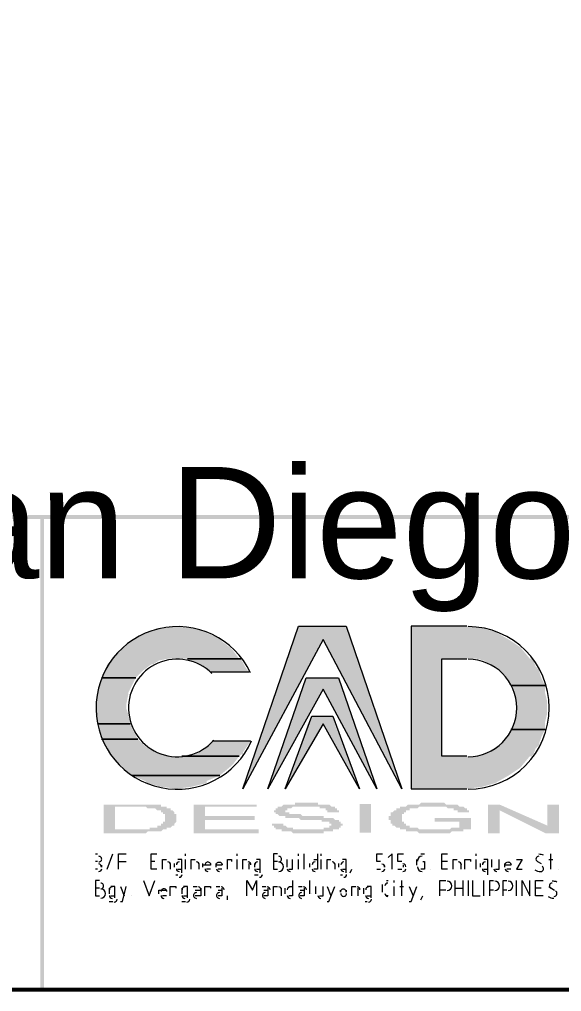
# Model space of a CAD drawing. Header units: millimetres. Extents: x 3.6 to 37.8, y 0.6 to 28.7.
# Drawn here: x 20.619 to 21.801, y 0.595 to 2.713 of the extents above; entities that cross this region are included whole.
import ezdxf

# ---------------------------------------------------------------- set-up
doc = ezdxf.new("R2010")
doc.units = ezdxf.units.MM
doc.layers.add('PDF_0', color=7, linetype='Continuous')
doc.layers.add('PDF_Text', color=7, linetype='Continuous')
doc.styles.add('PDF Swiss721BT-LightCondensed', font='arial.ttf')

msp = doc.modelspace()

# ---------------------------------------------------------------- hatches: boundary and pattern name
at = {"layer": 'PDF_0', "true_color": 0x808080, "transparency": 33554559}
h = msp.add_hatch(color=8, dxfattribs=at)
h.paths.add_polyline_path([(20.8027, 0.9396), (20.8027, 1.0022), (20.8695, 1.0022), (20.8736, 1.0022), (20.8778, 1.0022), (20.8778, 1.0022), (20.882, 1.0022), (20.8861, 1.0022), (20.8861, 1.0022), (20.8903, 1.0022), (20.8945, 1.0022), (20.8945, 1.0022), (20.8986, 1.0022), (20.8986, 1.0022), (20.9028, 1.0022), (20.9028, 1.0022), (20.907, 1.0022), (20.907, 1.0022), (20.9112, 1.0022), (20.9153, 1.0022), (20.9153, 1.0022), (20.9195, 1.0022), (20.9195, 1.0022), (20.9237, 1.0022), (20.9278, 1.0022), (20.9278, 0.998), (20.932, 0.998), (20.932, 0.998), (20.932, 0.998), (20.9362, 0.998), (20.9362, 0.998), (20.9403, 0.998), (20.9403, 0.9938), (20.9445, 0.9938), (20.9445, 0.9938), (20.9445, 0.9938), (20.9487, 0.9938), (20.9487, 0.9938), (20.9487, 0.9897), (20.9529, 0.9897), (20.9529, 0.9897), (20.9529, 0.9897), (20.9529, 0.9897), (20.9529, 0.9897), (20.957, 0.9855), (20.957, 0.9855), (20.957, 0.9855), (20.957, 0.9855), (20.957, 0.9855), (20.957, 0.9813), (20.9612, 0.9813), (20.9612, 0.9813), (20.9612, 0.9813), (20.9612, 0.9813), (20.9612, 0.9772), (20.9612, 0.9772), (20.9612, 0.9772), (20.9612, 0.9772), (20.9612, 0.9772), (20.9612, 0.973), (20.9612, 0.973), (20.9612, 0.973), (20.9612, 0.973), (20.9612, 0.973), (20.9612, 0.9688), (20.9612, 0.9688), (20.9612, 0.9688), (20.9612, 0.9688), (20.9612, 0.9647), (20.9612, 0.9647), (20.9612, 0.9647), (20.9612, 0.9647), (20.9612, 0.9647), (20.957, 0.9605), (20.957, 0.9605), (20.957, 0.9605), (20.957, 0.9605), (20.957, 0.9605), (20.957, 0.9563), (20.9529, 0.9563), (20.9529, 0.9563), (20.9529, 0.9563), (20.9529, 0.9563), (20.9487, 0.9521), (20.9487, 0.9521), (20.9487, 0.9521), (20.9445, 0.9521), (20.9445, 0.9521), (20.9445, 0.9521), (20.9403, 0.9521), (20.9403, 0.948), (20.9403, 0.948), (20.9362, 0.948), (20.9362, 0.948), (20.932, 0.948), (20.932, 0.948), (20.9278, 0.9438), (20.9278, 0.9438), (20.9278, 0.9438), (20.9237, 0.9438), (20.9237, 0.9438), (20.9195, 0.9438), (20.9153, 0.9438), (20.9153, 0.9438), (20.9112, 0.9438), (20.9112, 0.9438), (20.907, 0.9438), (20.9028, 0.9438), (20.9028, 0.9438), (20.9028, 0.9438), (20.8986, 0.9438), (20.8945, 0.9396), (20.8945, 0.9396), (20.8903, 0.9396), (20.8861, 0.9396), (20.8861, 0.9396), (20.882, 0.9396), (20.8778, 0.9396), (20.8778, 0.9396), (20.8736, 0.9396), (20.8736, 0.9396)], flags=0)
h.paths.add_polyline_path([(20.8278, 0.948), (20.8695, 0.948), (20.8736, 0.948), (20.8778, 0.948), (20.8778, 0.948), (20.882, 0.948), (20.8861, 0.948), (20.8861, 0.948), (20.8903, 0.948), (20.8945, 0.948), (20.8945, 0.948), (20.8986, 0.948), (20.8986, 0.948), (20.8986, 0.948), (20.9028, 0.948), (20.9028, 0.9521), (20.907, 0.9521), (20.9112, 0.9521), (20.9112, 0.9521), (20.9153, 0.9521), (20.9153, 0.9521), (20.9153, 0.9521), (20.9195, 0.9521), (20.9195, 0.9521), (20.9195, 0.9563), (20.9237, 0.9563), (20.9237, 0.9563), (20.9237, 0.9563), (20.9278, 0.9563), (20.9278, 0.9605), (20.9278, 0.9605), (20.932, 0.9605), (20.932, 0.9605), (20.932, 0.9605), (20.932, 0.9605), (20.932, 0.9647), (20.932, 0.9647), (20.932, 0.9647), (20.9362, 0.9647), (20.9362, 0.9647), (20.9362, 0.9688), (20.9362, 0.9688), (20.9362, 0.9688), (20.9362, 0.9688), (20.9362, 0.973), (20.9362, 0.973), (20.9362, 0.973), (20.9362, 0.973), (20.9362, 0.9772), (20.9362, 0.9772), (20.9362, 0.9772), (20.9362, 0.9772), (20.9362, 0.9772), (20.9362, 0.9813), (20.932, 0.9813), (20.932, 0.9813), (20.932, 0.9813), (20.932, 0.9855), (20.932, 0.9855), (20.932, 0.9855), (20.9278, 0.9855), (20.9278, 0.9855), (20.9278, 0.9855), (20.9278, 0.9897), (20.9278, 0.9897), (20.9237, 0.9897), (20.9237, 0.9897), (20.9195, 0.9897), (20.9195, 0.9897), (20.9153, 0.9938), (20.9153, 0.9938), (20.9153, 0.9938), (20.9112, 0.9938), (20.9112, 0.9938), (20.907, 0.9938), (20.907, 0.9938), (20.9028, 0.9938), (20.9028, 0.9938), (20.8986, 0.9938), (20.8986, 0.9938), (20.8945, 0.998), (20.8945, 0.998), (20.8903, 0.998), (20.8903, 0.998), (20.8861, 0.998), (20.882, 0.998), (20.882, 0.998), (20.8778, 0.998), (20.8736, 0.998), (20.8695, 0.998), (20.8695, 0.998), (20.8278, 0.998)], flags=0)
for points in [[(20.9987, 0.9396), (20.9987, 1.0022), (21.1363, 1.0022), (21.1363, 0.998), (21.0237, 0.998), (21.0237, 0.9772), (21.1322, 0.9772), (21.1322, 0.9688), (21.0237, 0.9688), (21.0237, 0.948), (21.1405, 0.948), (21.1405, 0.9396)], [(21.1697, 0.9605), (21.1905, 0.9605), (21.1947, 0.9605), (21.1947, 0.9605), (21.1947, 0.9605), (21.1947, 0.9563), (21.1947, 0.9563), (21.1947, 0.9563), (21.1989, 0.9563), (21.1989, 0.9563), (21.1989, 0.9563), (21.1989, 0.9563), (21.2031, 0.9522), (21.2031, 0.9522), (21.2072, 0.9522), (21.2072, 0.9522), (21.2072, 0.9522), (21.2114, 0.9522), (21.2156, 0.9522), (21.2156, 0.948), (21.2197, 0.948), (21.2197, 0.948), (21.2239, 0.948), (21.2239, 0.948), (21.2281, 0.948), (21.2281, 0.948), (21.2322, 0.948), (21.2364, 0.948), (21.2364, 0.948), (21.2406, 0.948), (21.2448, 0.948), (21.2448, 0.948), (21.2489, 0.948), (21.2489, 0.948), (21.2531, 0.948), (21.2573, 0.948), (21.2573, 0.948), (21.2614, 0.948), (21.2656, 0.948), (21.2656, 0.948), (21.2698, 0.948), (21.2698, 0.948), (21.2739, 0.948), (21.2739, 0.948), (21.2781, 0.948), (21.2823, 0.948), (21.2823, 0.9522), (21.2865, 0.9522), (21.2865, 0.9522), (21.2906, 0.9522), (21.2906, 0.9522), (21.2906, 0.9522), (21.2948, 0.9522), (21.2948, 0.9563), (21.2948, 0.9563), (21.2948, 0.9563), (21.299, 0.9563), (21.299, 0.9563), (21.299, 0.9563), (21.299, 0.9605), (21.299, 0.9605), (21.2948, 0.9605), (21.2948, 0.9605), (21.2948, 0.9605), (21.2948, 0.9647), (21.2906, 0.9647), (21.2906, 0.9647), (21.2906, 0.9647), (21.2865, 0.9647), (21.2865, 0.9647), (21.2823, 0.9647), (21.2781, 0.9647), (21.2781, 0.9688), (21.2739, 0.9688), (21.2739, 0.9688), (21.2739, 0.9688), (21.2698, 0.9688), (21.2698, 0.9688), (21.2656, 0.9688), (21.2656, 0.9688), (21.2614, 0.9688), (21.2573, 0.9688), (21.2573, 0.9688), (21.2531, 0.9688), (21.2489, 0.9688), (21.2448, 0.9688), (21.2406, 0.9688), (21.2406, 0.9688), (21.2364, 0.9688), (21.2322, 0.9688), (21.2281, 0.973), (21.2281, 0.973), (21.2239, 0.973), (21.2197, 0.973), (21.2197, 0.973), (21.2156, 0.973), (21.2156, 0.973), (21.2114, 0.973), (21.2072, 0.973), (21.2072, 0.973), (21.2072, 0.973), (21.2031, 0.973), (21.2031, 0.973), (21.1989, 0.973), (21.1989, 0.9772), (21.1947, 0.9772), (21.1947, 0.9772), (21.1905, 0.9772), (21.1905, 0.9772), (21.1864, 0.9772), (21.1864, 0.9772), (21.1864, 0.9772), (21.1822, 0.9813), (21.1822, 0.9813), (21.1822, 0.9813), (21.178, 0.9813), (21.178, 0.9813), (21.178, 0.9813), (21.178, 0.9855), (21.178, 0.9855), (21.178, 0.9855), (21.178, 0.9855), (21.1739, 0.9855), (21.1739, 0.9897), (21.1739, 0.9897), (21.178, 0.9897), (21.178, 0.9897), (21.178, 0.9897), (21.178, 0.9938), (21.178, 0.9938), (21.178, 0.9938), (21.1822, 0.9938), (21.1822, 0.9938), (21.1822, 0.998), (21.1822, 0.998), (21.1864, 0.998), (21.1864, 0.998), (21.1905, 0.998), (21.1905, 0.998), (21.1905, 0.998), (21.1947, 1.0022), (21.1947, 1.0022), (21.1989, 1.0022), (21.2031, 1.0022), (21.2031, 1.0022), (21.2072, 1.0022), (21.2072, 1.0022), (21.2114, 1.0022), (21.2114, 1.0022), (21.2156, 1.0022), (21.2197, 1.0022), (21.2197, 1.0064), (21.2239, 1.0064), (21.2239, 1.0064), (21.2281, 1.0064), (21.2322, 1.0064), (21.2322, 1.0064), (21.2364, 1.0064), (21.2406, 1.0064), (21.2406, 1.0064), (21.2448, 1.0064), (21.2448, 1.0064), (21.2489, 1.0064), (21.2531, 1.0064), (21.2573, 1.0064), (21.2573, 1.0064), (21.2614, 1.0064), (21.2614, 1.0064), (21.2656, 1.0064), (21.2698, 1.0064), (21.2698, 1.0022), (21.2739, 1.0022), (21.2781, 1.0022), (21.2781, 1.0022), (21.2823, 1.0022), (21.2823, 1.0022), (21.2823, 1.0022), (21.2865, 1.0022), (21.2906, 1.0022), (21.2906, 1.0022), (21.2948, 1.0022), (21.2948, 1.0022), (21.299, 0.998), (21.299, 0.998), (21.3031, 0.998), (21.3031, 0.998), (21.3031, 0.998), (21.3073, 0.998), (21.3073, 0.998), (21.3073, 0.9938), (21.3115, 0.9938), (21.3115, 0.9938), (21.3115, 0.9938), (21.3115, 0.9938), (21.3115, 0.9897), (21.3156, 0.9897), (21.3156, 0.9897), (21.3156, 0.9897), (21.3156, 0.9897), (21.3156, 0.9855), (21.3156, 0.9855), (21.3156, 0.9855), (21.2906, 0.9855), (21.2906, 0.9855), (21.2906, 0.9897), (21.2906, 0.9897), (21.2906, 0.9897), (21.2865, 0.9897), (21.2865, 0.9897), (21.2865, 0.9938), (21.2865, 0.9938), (21.2823, 0.9938), (21.2823, 0.9938), (21.2781, 0.9938), (21.2781, 0.9938), (21.2781, 0.9938), (21.2739, 0.9938), (21.2739, 0.998), (21.2698, 0.998), (21.2698, 0.998), (21.2656, 0.998), (21.2656, 0.998), (21.2614, 0.998), (21.2573, 0.998), (21.2573, 0.998), (21.2531, 0.998), (21.2489, 0.998), (21.2448, 0.998), (21.2448, 0.998), (21.2406, 0.998), (21.2364, 0.998), (21.2364, 0.998), (21.2322, 0.998), (21.2281, 0.998), (21.2281, 0.998), (21.2239, 0.998), (21.2197, 0.998), (21.2197, 0.998), (21.2156, 0.998), (21.2156, 0.998), (21.2114, 0.9938), (21.2114, 0.9938), (21.2114, 0.9938), (21.2072, 0.9938), (21.2072, 0.9938), (21.2072, 0.9938), (21.2031, 0.9938), (21.2031, 0.9938), (21.2031, 0.9897), (21.2031, 0.9897), (21.1989, 0.9897), (21.1989, 0.9897), (21.1989, 0.9897), (21.1989, 0.9855), (21.1989, 0.9855), (21.2031, 0.9855), (21.2031, 0.9855), (21.2031, 0.9855), (21.2072, 0.9855), (21.2072, 0.9813), (21.2072, 0.9813), (21.2072, 0.9813), (21.2114, 0.9813), (21.2114, 0.9813), (21.2114, 0.9813), (21.2156, 0.9813), (21.2156, 0.9813), (21.2197, 0.9813), (21.2239, 0.9813), (21.2239, 0.9813), (21.2281, 0.9813), (21.2322, 0.9813), (21.2322, 0.9813), (21.2364, 0.9772), (21.2406, 0.9772), (21.2448, 0.9772), (21.2448, 0.9772), (21.2489, 0.9772), (21.2531, 0.9772), (21.2573, 0.9772), (21.2614, 0.9772), (21.2656, 0.9772), (21.2656, 0.9772), (21.2698, 0.9772), (21.2739, 0.9772), (21.2739, 0.9772), (21.2781, 0.9772), (21.2781, 0.9772), (21.2823, 0.9772), (21.2823, 0.973), (21.2865, 0.973), (21.2865, 0.973), (21.2906, 0.973), (21.2906, 0.973), (21.2906, 0.973), (21.2948, 0.973), (21.299, 0.973), (21.299, 0.973), (21.3031, 0.973), (21.3031, 0.973), (21.3073, 0.9688), (21.3073, 0.9688), (21.3115, 0.9688), (21.3115, 0.9688), (21.3115, 0.9688), (21.3156, 0.9688), (21.3156, 0.9688), (21.3156, 0.9647), (21.3198, 0.9647), (21.3198, 0.9647), (21.3198, 0.9647), (21.3198, 0.9647), (21.3198, 0.9605), (21.3198, 0.9605), (21.3198, 0.9605), (21.324, 0.9605), (21.324, 0.9605), (21.324, 0.9563), (21.3198, 0.9563), (21.3198, 0.9563), (21.3198, 0.9563), (21.3198, 0.9563), (21.3198, 0.9522), (21.3198, 0.9522), (21.3198, 0.9522), (21.3156, 0.9522), (21.3156, 0.9522), (21.3156, 0.948), (21.3115, 0.948), (21.3115, 0.948), (21.3115, 0.948), (21.3073, 0.948), (21.3073, 0.948), (21.3031, 0.948), (21.3031, 0.9438), (21.299, 0.9438), (21.299, 0.9438), (21.2948, 0.9438), (21.2948, 0.9438), (21.2906, 0.9438), (21.2906, 0.9438), (21.2865, 0.9438), (21.2865, 0.9438), (21.2823, 0.9438), (21.2823, 0.9396), (21.2781, 0.9396), (21.2739, 0.9396), (21.2739, 0.9396), (21.2698, 0.9396), (21.2698, 0.9396), (21.2656, 0.9396), (21.2614, 0.9396), (21.2614, 0.9396), (21.2573, 0.9396), (21.2531, 0.9396), (21.2531, 0.9396), (21.2489, 0.9396), (21.2489, 0.9396), (21.2448, 0.9396), (21.2406, 0.9396), (21.2406, 0.9396), (21.2364, 0.9396), (21.2322, 0.9396), (21.2281, 0.9396), (21.2281, 0.9396), (21.2239, 0.9396), (21.2239, 0.9396), (21.2197, 0.9396), (21.2156, 0.9396), (21.2156, 0.9396), (21.2114, 0.9438), (21.2114, 0.9438), (21.2072, 0.9438), (21.2072, 0.9438), (21.2031, 0.9438), (21.2031, 0.9438), (21.1989, 0.9438), (21.1989, 0.9438), (21.1947, 0.9438), (21.1947, 0.9438), (21.1905, 0.9438), (21.1905, 0.948), (21.1864, 0.948), (21.1864, 0.948), (21.1822, 0.948), (21.1822, 0.948), (21.178, 0.948), (21.178, 0.948), (21.178, 0.9522), (21.178, 0.9522), (21.1739, 0.9522), (21.1739, 0.9522), (21.1739, 0.9522), (21.1739, 0.9563), (21.1697, 0.9563), (21.1697, 0.9563), (21.1697, 0.9563), (21.1697, 0.9563), (21.1697, 0.9605), (21.1697, 0.9605), (21.1697, 0.9605), (21.1697, 0.9605)], [(21.5242, 0.9647), (21.5242, 0.973), (21.6034, 0.973), (21.6034, 0.948), (21.6034, 0.948), (21.5992, 0.948), (21.595, 0.948), (21.595, 0.948), (21.5909, 0.948), (21.5909, 0.948), (21.5867, 0.948), (21.5867, 0.9438), (21.5825, 0.9438), (21.5825, 0.9438), (21.5784, 0.9438), (21.5742, 0.9438), (21.5742, 0.9438), (21.57, 0.9438), (21.57, 0.9438), (21.5658, 0.9438), (21.5658, 0.9438), (21.5617, 0.9438), (21.5617, 0.9438), (21.5575, 0.9396), (21.5533, 0.9396), (21.5533, 0.9396), (21.5492, 0.9396), (21.545, 0.9396), (21.545, 0.9396), (21.5408, 0.9396), (21.5408, 0.9396), (21.5367, 0.9396), (21.5325, 0.9396), (21.5325, 0.9396), (21.5283, 0.9396), (21.5242, 0.9396), (21.5242, 0.9396), (21.52, 0.9396), (21.52, 0.9396), (21.5158, 0.9396), (21.5116, 0.9396), (21.5116, 0.9396), (21.5075, 0.9396), (21.5033, 0.9396), (21.5033, 0.9396), (21.4991, 0.9396), (21.495, 0.9396), (21.495, 0.9396), (21.4908, 0.9396), (21.4908, 0.9396), (21.4866, 0.9438), (21.4825, 0.9438), (21.4825, 0.9438), (21.4783, 0.9438), (21.4783, 0.9438), (21.4741, 0.9438), (21.4741, 0.9438), (21.4699, 0.9438), (21.4658, 0.9438), (21.4658, 0.9438), (21.4616, 0.9438), (21.4616, 0.948), (21.4574, 0.948), (21.4574, 0.948), (21.4533, 0.948), (21.4533, 0.948), (21.4491, 0.948), (21.4491, 0.948), (21.4491, 0.9522), (21.4449, 0.9522), (21.4449, 0.9522), (21.4408, 0.9522), (21.4408, 0.9522), (21.4408, 0.9522), (21.4366, 0.9563), (21.4366, 0.9563), (21.4366, 0.9563), (21.4366, 0.9563), (21.4324, 0.9563), (21.4324, 0.9605), (21.4324, 0.9605), (21.4324, 0.9605), (21.4324, 0.9605), (21.4282, 0.9605), (21.4282, 0.9647), (21.4282, 0.9647), (21.4282, 0.9647), (21.4282, 0.9647), (21.4282, 0.9647), (21.4282, 0.9688), (21.4241, 0.9688), (21.4241, 0.9688), (21.4241, 0.9688), (21.4241, 0.9688), (21.4241, 0.973), (21.4241, 0.973), (21.4241, 0.973), (21.4241, 0.973), (21.4241, 0.973), (21.4241, 0.9772), (21.4241, 0.9772), (21.4282, 0.9772), (21.4282, 0.9772), (21.4282, 0.9813), (21.4282, 0.9813), (21.4282, 0.9813), (21.4282, 0.9813), (21.4282, 0.9813), (21.4282, 0.9855), (21.4324, 0.9855), (21.4324, 0.9855), (21.4324, 0.9855), (21.4324, 0.9855), (21.4366, 0.9897), (21.4366, 0.9897), (21.4366, 0.9897), (21.4366, 0.9897), (21.4366, 0.9897), (21.4408, 0.9897), (21.4408, 0.9938), (21.4408, 0.9938), (21.4449, 0.9938), (21.4449, 0.9938), (21.4491, 0.9938), (21.4491, 0.9938), (21.4491, 0.998), (21.4533, 0.998), (21.4533, 0.998), (21.4574, 0.998), (21.4574, 0.998), (21.4616, 0.998), (21.4616, 0.998), (21.4658, 1.0022), (21.4658, 1.0022), (21.4699, 1.0022), (21.4699, 1.0022), (21.4741, 1.0022), (21.4741, 1.0022), (21.4783, 1.0022), (21.4783, 1.0022), (21.4825, 1.0022), (21.4866, 1.0022), (21.4866, 1.0022), (21.4908, 1.0022), (21.4908, 1.0022), (21.495, 1.0064), (21.4991, 1.0064), (21.4991, 1.0064), (21.5033, 1.0064), (21.5075, 1.0064), (21.5075, 1.0064), (21.5116, 1.0064), (21.5158, 1.0064), (21.5158, 1.0064), (21.52, 1.0064), (21.52, 1.0064), (21.5242, 1.0064), (21.5283, 1.0064), (21.5325, 1.0064), (21.5325, 1.0064), (21.5367, 1.0064), (21.5408, 1.0064), (21.5408, 1.0064), (21.545, 1.0064), (21.545, 1.0064), (21.5492, 1.0022), (21.5533, 1.0022), (21.5533, 1.0022), (21.5575, 1.0022), (21.5575, 1.0022), (21.5617, 1.0022), (21.5617, 1.0022), (21.5658, 1.0022), (21.5658, 1.0022), (21.57, 1.0022), (21.5742, 1.0022), (21.5742, 1.0022), (21.5784, 0.998), (21.5784, 0.998), (21.5825, 0.998), (21.5825, 0.998), (21.5825, 0.998), (21.5867, 0.998), (21.5867, 0.998), (21.5867, 0.998), (21.5909, 0.9938), (21.5909, 0.9938), (21.5909, 0.9938), (21.595, 0.9938), (21.595, 0.9938), (21.595, 0.9938), (21.595, 0.9897), (21.5992, 0.9897), (21.5992, 0.9897), (21.5992, 0.9897), (21.5992, 0.9855), (21.5992, 0.9855), (21.5992, 0.9855), (21.5784, 0.9855), (21.5784, 0.9855), (21.5742, 0.9855), (21.5742, 0.9855), (21.5742, 0.9897), (21.5742, 0.9897), (21.57, 0.9897), (21.57, 0.9897), (21.57, 0.9897), (21.5658, 0.9897), (21.5658, 0.9938), (21.5658, 0.9938), (21.5658, 0.9938), (21.5617, 0.9938), (21.5617, 0.9938), (21.5575, 0.9938), (21.5575, 0.9938), (21.5533, 0.9938), (21.5492, 0.998), (21.5492, 0.998), (21.545, 0.998), (21.545, 0.998), (21.5408, 0.998), (21.5408, 0.998), (21.5367, 0.998), (21.5325, 0.998), (21.5325, 0.998), (21.5283, 0.998), (21.5242, 0.998), (21.5242, 0.998), (21.5242, 0.998), (21.52, 0.998), (21.5158, 0.998), (21.5116, 0.998), (21.5116, 0.998), (21.5075, 0.998), (21.5033, 0.998), (21.5033, 0.998), (21.4991, 0.998), (21.4991, 0.998), (21.495, 0.998), (21.495, 0.998), (21.4908, 0.998), (21.4908, 0.998), (21.4866, 0.9938), (21.4825, 0.9938), (21.4825, 0.9938), (21.4783, 0.9938), (21.4783, 0.9938), (21.4741, 0.9938), (21.4741, 0.9938), (21.4699, 0.9938), (21.4699, 0.9938), (21.4699, 0.9897), (21.4658, 0.9897), (21.4658, 0.9897), (21.4658, 0.9897), (21.4616, 0.9897), (21.4616, 0.9855), (21.4616, 0.9855), (21.4616, 0.9855), (21.4574, 0.9855), (21.4574, 0.9855), (21.4574, 0.9855), (21.4574, 0.9813), (21.4574, 0.9813), (21.4533, 0.9813), (21.4533, 0.9813), (21.4533, 0.9813), (21.4533, 0.9772), (21.4533, 0.9772), (21.4533, 0.9772), (21.4533, 0.9772), (21.4533, 0.9772), (21.4533, 0.973), (21.4533, 0.973), (21.4533, 0.973), (21.4533, 0.973), (21.4533, 0.9688), (21.4533, 0.9688), (21.4533, 0.9688), (21.4533, 0.9688), (21.4533, 0.9688), (21.4533, 0.9647), (21.4533, 0.9647), (21.4533, 0.9647), (21.4533, 0.9647), (21.4574, 0.9647), (21.4574, 0.9605), (21.4574, 0.9605), (21.4574, 0.9605), (21.4574, 0.9605), (21.4616, 0.9605), (21.4616, 0.9605), (21.4616, 0.9563), (21.4616, 0.9563), (21.4658, 0.9563), (21.4658, 0.9563), (21.4699, 0.9563), (21.4699, 0.9563), (21.4699, 0.9522), (21.4741, 0.9522), (21.4741, 0.9522), (21.4783, 0.9522), (21.4783, 0.9522), (21.4825, 0.9522), (21.4825, 0.9522), (21.4866, 0.9522), (21.4908, 0.948), (21.4908, 0.948), (21.495, 0.948), (21.495, 0.948), (21.4991, 0.948), (21.5033, 0.948), (21.5033, 0.948), (21.5075, 0.948), (21.5075, 0.948), (21.5116, 0.948), (21.5158, 0.948), (21.5158, 0.948), (21.52, 0.948), (21.5242, 0.948), (21.5242, 0.948), (21.5283, 0.948), (21.5325, 0.948), (21.5325, 0.948), (21.5367, 0.948), (21.5367, 0.948), (21.5408, 0.948), (21.545, 0.948), (21.545, 0.948), (21.5492, 0.948), (21.5533, 0.948), (21.5533, 0.948), (21.5533, 0.948), (21.5575, 0.948), (21.5617, 0.9522), (21.5617, 0.9522), (21.5658, 0.9522), (21.57, 0.9522), (21.57, 0.9522), (21.5742, 0.9522), (21.5742, 0.9522), (21.5784, 0.9522), (21.5784, 0.9522), (21.5784, 0.9522), (21.5784, 0.9647)], [(21.6409, 0.9396), (21.6409, 1.0022), (21.6659, 1.0022), (21.7702, 0.9563), (21.7702, 1.0022), (21.7952, 1.0022), (21.7952, 0.9396), (21.766, 0.9396), (21.6659, 0.9897), (21.6659, 0.9396)]]:
    msp.add_hatch(color=8, dxfattribs=at).paths.add_polyline_path(points)

# ---------------------------------------------------------------- linework, layer by layer
at = {"layer": 'PDF_0', "lineweight": 0, "const_width": 0.00834}
msp.add_lwpolyline([(37.7648, 0.5988), (37.7648, 28.6993), (3.5681, 28.6993), (3.5681, 0.5988)], close=True, dxfattribs=at)
at = {"layer": 'PDF_0', "color": 133, "lineweight": 0, "true_color": 0x6eddc1}
for points in [[(21.2815, 1.3619), (21.1064, 1.0367), (21.2273, 1.3911), (21.3315, 1.3911), (21.4525, 1.0367)], [(21.3149, 1.2785), (21.3982, 1.0367), (21.2815, 1.2535), (21.1606, 1.0367), (21.244, 1.2785)], [(21.3023, 1.1951), (21.3607, 1.0367), (21.2815, 1.1785), (21.1981, 1.0367), (21.2565, 1.1951)], [(21.1064, 1.0367), (21.1064, 1.0367), (21.1064, 1.0367)], [(21.1606, 1.0367), (21.1606, 1.0367), (21.1606, 1.0367)], [(21.1981, 1.0367), (21.1981, 1.0367), (21.1981, 1.0367)], [(21.3607, 1.0367), (21.3607, 1.0367), (21.3607, 1.0367)], [(21.3982, 1.0367), (21.3982, 1.0367), (21.3982, 1.0367)], [(21.4525, 1.0367), (21.4525, 1.0367), (21.4525, 1.0367)]]:
    msp.add_lwpolyline(points, close=True, dxfattribs=at)
for points in [[(21.5942, 1.3911), (21.4733, 1.3911), (21.4733, 1.0367), (21.5942, 1.0367)], [(21.1022, 1.3202), (20.9854, 1.3202), (21.1022, 1.3202)], [(21.5942, 1.1076), (21.54, 1.1076), (21.54, 1.3202), (21.5942, 1.3202)], [(20.8729, 1.2785), (20.7978, 1.2785), (20.8729, 1.2785)], [(21.1189, 1.291), (21.0355, 1.291)], [(21.7652, 1.2618), (21.6901, 1.2618), (21.7652, 1.2618)], [(20.8603, 1.1785), (20.7895, 1.1785), (20.8603, 1.1785)], [(21.7652, 1.1659), (21.6901, 1.1659), (21.7652, 1.1659)], [(20.877, 1.1451), (20.7978, 1.1451), (20.877, 1.1451)], [(21.0396, 1.1409), (21.123, 1.1409)], [(21.098, 1.1076), (20.9729, 1.1076), (21.098, 1.1076)], [(21.0563, 1.0659), (20.8645, 1.0659), (21.0563, 1.0659)]]:
    msp.add_lwpolyline(points, dxfattribs=at)
at = {"layer": 'PDF_0', "lineweight": 9}
for points in [[(20.7853, 0.8949), (20.7895, 0.8949)], [(20.8103, 0.8615), (20.8228, 0.8949)], [(20.8353, 0.8615), (20.8353, 0.8949), (20.852, 0.8949)], [(20.9187, 0.8615), (20.9062, 0.8615), (20.9062, 0.8949), (20.9187, 0.8949)], [(20.9813, 0.8907), (20.9813, 0.8949)], [(21.0939, 0.8907), (21.0939, 0.8949)], [(21.1814, 0.8949), (21.1731, 0.8949), (21.1731, 0.8615), (21.1814, 0.8615)], [(21.2273, 0.8907), (21.2273, 0.8949)], [(21.2398, 0.8615), (21.2398, 0.8949)], [(21.269, 0.8949), (21.269, 0.8615), (21.2606, 0.8615)], [(21.2773, 0.8907), (21.2773, 0.8949)], [(21.4066, 0.8782), (21.3982, 0.8782), (21.3982, 0.8949), (21.4108, 0.8949)], [(21.4316, 0.8615), (21.4316, 0.8949), (21.4233, 0.8866)], [(21.4525, 0.8782), (21.4441, 0.8782), (21.4441, 0.8949), (21.4566, 0.8949)], [(21.4942, 0.8949), (21.5025, 0.8949)], [(21.5525, 0.8615), (21.54, 0.8615), (21.54, 0.8949), (21.5525, 0.8949)], [(21.6151, 0.8907), (21.6151, 0.8949)], [(21.7777, 0.8615), (21.7777, 0.8949)], [(20.7895, 0.8782), (20.7853, 0.8782)], [(20.8353, 0.8782), (20.852, 0.8782)], [(20.9145, 0.8782), (20.9062, 0.8782)], [(20.9312, 0.8615), (20.9312, 0.8824), (20.9396, 0.8824)], [(20.9479, 0.8741), (20.9479, 0.8615)], [(20.9562, 0.8741), (20.9562, 0.8657)], [(20.9729, 0.8532), (20.9729, 0.8824), (20.9646, 0.8824)], [(20.9813, 0.8615), (20.9813, 0.8824)], [(20.9938, 0.8615), (20.9938, 0.8824), (21.0021, 0.8824)], [(21.0105, 0.8741), (21.0105, 0.8615)], [(21.0188, 0.8657), (21.0188, 0.8741)], [(21.0355, 0.8741), (21.0355, 0.8699), (21.0188, 0.8699)], [(21.048, 0.8657), (21.048, 0.8741)], [(21.073, 0.8615), (21.073, 0.8824), (21.0813, 0.8824), (21.0813, 0.8782)], [(21.0939, 0.8615), (21.0939, 0.8824)], [(21.1064, 0.8615), (21.1064, 0.8824), (21.1147, 0.8824)], [(21.1189, 0.8741), (21.1189, 0.8615)], [(21.1314, 0.8741), (21.1314, 0.8657)], [(21.1439, 0.8532), (21.1439, 0.8824), (21.1356, 0.8824)], [(21.1814, 0.8782), (21.1731, 0.8782)], [(21.2023, 0.8824), (21.2023, 0.8657)], [(21.2064, 0.8615), (21.2148, 0.8615), (21.2148, 0.8824)], [(21.2273, 0.8615), (21.2273, 0.8824)], [(21.2523, 0.8657), (21.2523, 0.8741)], [(21.2606, 0.8824), (21.269, 0.8824)], [(21.2773, 0.8615), (21.2773, 0.8824)], [(21.2898, 0.8615), (21.2898, 0.8824), (21.2982, 0.8824)], [(21.3065, 0.8741), (21.3065, 0.8615)], [(21.3149, 0.8741), (21.3149, 0.8657)], [(21.3315, 0.8532), (21.3315, 0.8824), (21.3232, 0.8824)], [(21.4566, 0.8657), (21.4566, 0.8699)], [(21.4858, 0.8699), (21.4858, 0.8824)], [(21.4983, 0.8782), (21.5025, 0.8782), (21.5025, 0.8615), (21.4942, 0.8615)], [(21.5525, 0.8782), (21.54, 0.8782)], [(21.565, 0.8615), (21.565, 0.8824), (21.5734, 0.8824)], [(21.5817, 0.8741), (21.5817, 0.8615)], [(21.5901, 0.8615), (21.5901, 0.8824), (21.6026, 0.8824), (21.6026, 0.8782)], [(21.6151, 0.8615), (21.6151, 0.8824)], [(21.6234, 0.8741), (21.6234, 0.8657)], [(21.6401, 0.849), (21.6401, 0.8824), (21.6318, 0.8824)], [(21.6484, 0.8824), (21.6484, 0.8657)], [(21.6568, 0.8615), (21.6651, 0.8615), (21.6651, 0.8824)], [(21.6776, 0.8657), (21.6776, 0.8741)], [(21.7026, 0.8824), (21.7152, 0.8824), (21.7026, 0.8615), (21.7152, 0.8615)], [(21.7735, 0.8824), (21.7819, 0.8824)], [(20.7895, 0.8615), (20.7853, 0.8615)], [(20.9604, 0.849), (20.9646, 0.849)], [(20.9646, 0.8615), (20.9729, 0.8615)], [(21.0355, 0.8615), (21.0271, 0.8615)], [(21.0605, 0.8615), (21.0522, 0.8615)], [(21.1314, 0.849), (21.1397, 0.849)], [(21.1356, 0.8615), (21.1439, 0.8615)], [(21.244, 0.8615), (21.244, 0.8615)], [(21.319, 0.849), (21.3232, 0.849)], [(21.3232, 0.8615), (21.3315, 0.8615)], [(21.3399, 0.8532), (21.344, 0.8615)], [(21.3982, 0.8615), (21.4066, 0.8615)], [(21.4441, 0.8615), (21.4525, 0.8615)], [(21.515, 0.8615), (21.515, 0.8615)], [(21.6318, 0.8615), (21.6401, 0.8615)], [(21.6901, 0.8615), (21.6818, 0.8615)], [(21.7944, 0.8615), (21.7944, 0.8615)], [(20.7936, 0.8365), (20.7853, 0.8365), (20.7853, 0.8032), (20.7936, 0.8032)], [(20.8895, 0.8365), (20.902, 0.8032), (20.9145, 0.8365)], [(21.1147, 0.8032), (21.1147, 0.8365), (21.1272, 0.8157), (21.1356, 0.8365), (21.1356, 0.8032)], [(21.2148, 0.8365), (21.2148, 0.8032), (21.2064, 0.8032)], [(21.2523, 0.8073), (21.2523, 0.8365)], [(21.4108, 0.8115), (21.4108, 0.8282)], [(21.4191, 0.8365), (21.4233, 0.8365)], [(21.4358, 0.8324), (21.4358, 0.8365)], [(21.4525, 0.8032), (21.4525, 0.8365)], [(21.5359, 0.8032), (21.5359, 0.8365), (21.5484, 0.8365)], [(21.5692, 0.8032), (21.5692, 0.8365)], [(21.5859, 0.8365), (21.5859, 0.8032)], [(21.5984, 0.8032), (21.5984, 0.8365)], [(21.6067, 0.8365), (21.6067, 0.8032), (21.6234, 0.8032)], [(21.6318, 0.8032), (21.6318, 0.8365)], [(21.6443, 0.8032), (21.6443, 0.8365), (21.6526, 0.8365)], [(21.6735, 0.8032), (21.6735, 0.8365), (21.6818, 0.8365)], [(21.7026, 0.8032), (21.7026, 0.8365)], [(21.7152, 0.8032), (21.7152, 0.8365), (21.7318, 0.8032), (21.7318, 0.8365)], [(21.761, 0.8032), (21.7443, 0.8032), (21.7443, 0.8365), (21.761, 0.8365)], [(20.7936, 0.8198), (20.7853, 0.8198)], [(20.8145, 0.8198), (20.8145, 0.8073)], [(20.827, 0.799), (20.827, 0.824), (20.8186, 0.824)], [(20.8395, 0.7907), (20.8437, 0.7907), (20.852, 0.824)], [(20.8395, 0.824), (20.8478, 0.8032)], [(20.9229, 0.8073), (20.9229, 0.8157), (20.9396, 0.8157)], [(20.9479, 0.8032), (20.9479, 0.824), (20.9604, 0.824), (20.9604, 0.8198)], [(20.9729, 0.8198), (20.9729, 0.8073)], [(20.9854, 0.799), (20.9854, 0.824), (20.9771, 0.824)], [(20.9979, 0.824), (21.0063, 0.824)], [(21.0146, 0.8198), (21.0146, 0.8032), (21.0021, 0.8032)], [(21.023, 0.8032), (21.023, 0.824), (21.0355, 0.824), (21.0355, 0.8198)], [(21.048, 0.824), (21.0563, 0.824)], [(21.0605, 0.8198), (21.0605, 0.8032), (21.0522, 0.8032)], [(21.0522, 0.8157), (21.0605, 0.8157)], [(21.1481, 0.824), (21.1564, 0.824)], [(21.1606, 0.8198), (21.1606, 0.8032), (21.1522, 0.8032)], [(21.1522, 0.8157), (21.1606, 0.8157)], [(21.1731, 0.8032), (21.1731, 0.824), (21.1814, 0.824)], [(21.1898, 0.8198), (21.1898, 0.8032)], [(21.1981, 0.8073), (21.1981, 0.8198)], [(21.2064, 0.824), (21.2148, 0.824)], [(21.2273, 0.824), (21.2356, 0.824)], [(21.2398, 0.8198), (21.2398, 0.8032), (21.2315, 0.8032)], [(21.2315, 0.8157), (21.2398, 0.8157)], [(21.2565, 0.8073), (21.2565, 0.8073)], [(21.2648, 0.824), (21.2648, 0.8073)], [(21.2732, 0.8032), (21.2815, 0.8032), (21.2815, 0.824)], [(21.2898, 0.7907), (21.294, 0.7907), (21.3065, 0.824)], [(21.2898, 0.824), (21.2982, 0.8032)], [(21.344, 0.8032), (21.344, 0.824), (21.3524, 0.824)], [(21.3566, 0.8198), (21.3566, 0.8032)], [(21.3691, 0.8198), (21.3691, 0.8073)], [(21.3857, 0.799), (21.3857, 0.824), (21.3774, 0.824)], [(21.4358, 0.8032), (21.4358, 0.824)], [(21.4483, 0.824), (21.4566, 0.824)], [(21.4691, 0.7907), (21.4733, 0.7907), (21.4858, 0.824)], [(21.4691, 0.824), (21.4775, 0.8032)], [(21.5484, 0.8157), (21.5359, 0.8157)], [(21.5692, 0.8198), (21.5859, 0.8198)], [(21.6526, 0.8157), (21.6443, 0.8157)], [(21.6818, 0.8157), (21.6735, 0.8157)], [(21.7569, 0.8198), (21.7443, 0.8198)], [(21.7735, 0.824), (21.786, 0.8157)], [(20.8145, 0.7907), (20.8228, 0.7907)], [(20.8186, 0.8032), (20.827, 0.8032)], [(20.8645, 0.8032), (20.8645, 0.8032)], [(20.9396, 0.8032), (20.9312, 0.8032)], [(20.9729, 0.7907), (20.9813, 0.7907)], [(20.9771, 0.8032), (20.9854, 0.8032)], [(21.073, 0.7948), (21.073, 0.8032)], [(21.3732, 0.7907), (21.3774, 0.7907)], [(21.3774, 0.8032), (21.3857, 0.8032)], [(21.4233, 0.8032), (21.4191, 0.8032)], [(21.4942, 0.7948), (21.4983, 0.8032)]]:
    msp.add_lwpolyline(points, dxfattribs=at)
for points in [[(20.7978, 0.8699), (20.7978, 0.8657, 0.414215), (20.7923, 0.8729)], [(21.0605, 0.8741), (21.0605, 0.8699), (21.048, 0.8699, -1.000002), (21.0613, 0.8708)], [(21.1843, 0.8562, 0.999999), (21.1843, 0.8771, 1.000002), (21.1843, 0.8896)], [(21.4095, 0.8729, -0.414215), (21.4149, 0.8657), (21.4149, 0.8699)], [(21.6901, 0.8741), (21.6901, 0.8699), (21.6776, 0.8699, -1.000002), (21.691, 0.8708)], [(21.7514, 0.8896, 0.787405), (21.7485, 0.8782), (21.7569, 0.8741)], [(21.7426, 0.8603, 0.141728), (21.7556, 0.8562, 0.787405), (21.7584, 0.8681)], [(20.7965, 0.7979, 0.999999), (20.7965, 0.8187, 1.000002), (20.7965, 0.8312)], [(21.0021, 0.8157), (21.0146, 0.8157, 0.414215), (21.0092, 0.8229)], [(21.3315, 0.8157), (21.3315, 0.8115, 1.000002), (21.319, 0.8115), (21.319, 0.8157)]]:
    msp.add_lwpolyline(points, format="xyb", dxfattribs=at)
at = {"layer": 'PDF_0', "color": 133, "lineweight": 0, "true_color": 0x6eddc1}
for centre, radius, start, end in [((20.9633, 1.2128), 0.1772, 25.6091, 336.1267), ((21.5971, 1.2128), 0.1772, 270, 90), ((20.9633, 1.2128), 0.1063, 44.9231, 318.609), ((21.5971, 1.2128), 0.1063, 270, 90)]:
    msp.add_arc(centre, radius, start, end, dxfattribs=at)
at = {"layer": 'PDF_0', "lineweight": 9}
for centre, radius, start, end in [((21.7514, 0.8667), 0.0271, 67.8953, 89.4834), ((20.7923, 0.8833), 0.00625, 269.9999, 90.0001), ((20.9424, 0.8708), 0.00625, 359.9999, 90.0001), ((20.9675, 0.8708), 0.00625, 89.9999, 180.0001), ((21.005, 0.8708), 0.00625, 359.9999, 90.0001), ((21.03, 0.8708), 0.00625, 359.9999, 180.0001), ((21.1176, 0.8708), 0.00625, 359.9999, 90.0001), ((21.1384, 0.8708), 0.00625, 89.9999, 180.0001), ((21.2635, 0.8708), 0.00625, 89.9999, 180.0001), ((21.3011, 0.8708), 0.00625, 359.9999, 90.0001), ((21.3261, 0.8708), 0.00625, 89.9999, 180.0001), ((21.4553, 0.8667), 0.00625, 359.9999, 90.0001), ((21.497, 0.8792), 0.0104, 90.0001, 179.9999), ((21.5763, 0.8708), 0.00625, 359.9999, 90.0001), ((21.6347, 0.8708), 0.00625, 89.9999, 180.0001), ((20.7923, 0.8625), 0.00625, 269.9999, 0.0001), ((20.9675, 0.8625), 0.00625, 179.9999, 270.0001), ((20.9675, 0.85), 0.00625, 269.9999, 0.0001), ((21.03, 0.8625), 0.00625, 179.9999, 270.0001), ((21.055, 0.8625), 0.00625, 179.9999, 270.0001), ((21.1384, 0.8625), 0.00625, 179.9999, 270.0001), ((21.1426, 0.85), 0.00625, 269.9999, 0.0001), ((21.2093, 0.8625), 0.00625, 179.9999, 270.0001), ((21.2635, 0.8625), 0.00625, 179.9999, 270.0001), ((21.3261, 0.8625), 0.00625, 179.9999, 270.0001), ((21.3261, 0.85), 0.00625, 269.9999, 0.0001), ((21.4095, 0.8625), 0.00625, 269.9999, 0.0001), ((21.4553, 0.8625), 0.00625, 269.9999, 0.0001), ((21.497, 0.8667), 0.0104, 180.0001, 269.9999), ((21.6347, 0.8625), 0.00625, 179.9999, 270.0001), ((21.6597, 0.8625), 0.00625, 179.9999, 270.0001), ((21.6847, 0.8625), 0.00625, 179.9999, 270.0001), ((21.422, 0.825), 0.00625, 89.9999, 180.0001), ((21.5513, 0.825), 0.0104, 270.0001, 89.9999), ((21.6555, 0.825), 0.0104, 270.0001, 89.9999), ((21.6847, 0.825), 0.0104, 270.0001, 89.9999), ((21.7806, 0.825), 0.00625, 90.2421, 243.1104), ((21.7806, 0.8083), 0.0271, 67.8953, 89.4834), ((20.8215, 0.8166), 0.00625, 89.9999, 180.0001), ((20.9341, 0.8125), 0.00625, 359.9999, 180.0001), ((20.98, 0.8166), 0.00625, 89.9999, 180.0001), ((21.005, 0.8041), 0.00625, 89.9999, 270.0001), ((21.055, 0.8041), 0.00625, 89.9999, 270.0001), ((21.0592, 0.8166), 0.00625, 359.9999, 90.0001), ((21.1551, 0.8041), 0.00625, 89.9999, 270.0001), ((21.1593, 0.8166), 0.00625, 359.9999, 90.0001), ((21.1843, 0.8166), 0.00625, 359.9999, 90.0001), ((21.2093, 0.8166), 0.00625, 89.9999, 180.0001), ((21.2343, 0.8041), 0.00625, 89.9999, 270.0001), ((21.2385, 0.8166), 0.00625, 359.9999, 90.0001), ((21.3261, 0.8083), 0.00625, 179.9999, 0.0001), ((21.3553, 0.8166), 0.00625, 359.9999, 90.0001), ((21.3803, 0.8166), 0.00625, 89.9999, 180.0001), ((21.422, 0.8083), 0.00625, 179.9999, 270.0001), ((21.7848, 0.8083), 0.00625, 270.2421, 63.1104), ((20.8215, 0.8041), 0.00625, 179.9999, 270.0001), ((20.8257, 0.7958), 0.00625, 269.9999, 0.0001), ((20.9341, 0.8041), 0.00625, 179.9999, 270.0001), ((20.98, 0.8041), 0.00625, 179.9999, 270.0001), ((20.9841, 0.7958), 0.00625, 269.9999, 0.0001), ((21.2093, 0.8041), 0.00625, 179.9999, 270.0001), ((21.276, 0.8041), 0.00625, 179.9999, 270.0001), ((21.3803, 0.8041), 0.00625, 179.9999, 270.0001), ((21.3803, 0.7958), 0.00625, 269.9999, 0.0001), ((21.7848, 0.8208), 0.0229, 235.4317, 267.6984)]:
    msp.add_arc(centre, radius, start, end, dxfattribs=at)
at = {"layer": 'PDF_0', "transparency": 33554559}
for points in [[(3.5681, 1.633), (3.5681, 1.6246), (37.7648, 1.633)], [(3.5681, 1.6246), (37.7648, 1.633), (37.7648, 1.6246)], [(20.6727, 1.6288), (20.6644, 1.6288), (20.6727, 0.5988)], [(20.6644, 1.6288), (20.6727, 0.5988), (20.6644, 0.5988)]]:
    msp.add_solid(points, dxfattribs=at)
at = {"layer": 'PDF_0', "color": 133, "true_color": 0x6eddc1, "transparency": 33554559}
for points in [[(20.902, 1.3786), (21.0313, 1.3744), (20.8895, 1.3744)], [(20.9187, 1.3869), (21.023, 1.3786), (20.902, 1.3786)], [(21.023, 1.3786), (20.902, 1.3786), (21.0313, 1.3744)], [(20.9396, 1.3869), (20.9979, 1.3869), (20.9187, 1.3869)], [(20.9979, 1.3869), (20.9187, 1.3869), (21.023, 1.3786)], [(20.9562, 1.3911), (20.9896, 1.3869), (20.9396, 1.3869)], [(20.9896, 1.3869), (20.9396, 1.3869), (20.9979, 1.3869)], [(21.2273, 1.3911), (21.3399, 1.3619), (21.2189, 1.3619)], [(21.3315, 1.3911), (21.2273, 1.3911), (21.3399, 1.3619)], [(21.5942, 1.3911), (21.4733, 1.3911), (21.6276, 1.3869)], [(21.4733, 1.3911), (21.6276, 1.3869), (21.4733, 1.3869)], [(21.6276, 1.3869), (21.4733, 1.3869), (21.6568, 1.3786)], [(21.4733, 1.3869), (21.6568, 1.3786), (21.4733, 1.3786)], [(21.6568, 1.3786), (21.4733, 1.3786), (21.686, 1.3619)], [(21.4733, 1.3786), (21.686, 1.3619), (21.4733, 1.3619)], [(20.8603, 1.3578), (21.0772, 1.3452), (20.8437, 1.3452)], [(20.8729, 1.3661), (21.0605, 1.3578), (20.8603, 1.3578)], [(21.0605, 1.3578), (20.8603, 1.3578), (21.0772, 1.3452)], [(20.8895, 1.3744), (21.0522, 1.3661), (20.8729, 1.3661)], [(21.0522, 1.3661), (20.8729, 1.3661), (21.0605, 1.3578)], [(21.0313, 1.3744), (20.8895, 1.3744), (21.0522, 1.3661)], [(21.1064, 1.0367), (21.1064, 1.0367), (21.2148, 1.3578)], [(21.1064, 1.0367), (21.2148, 1.3578), (21.2773, 1.3578)], [(21.2189, 1.3619), (21.2773, 1.3578), (21.2148, 1.3578)], [(21.2815, 1.3619), (21.2189, 1.3619), (21.2773, 1.3578)], [(21.3399, 1.3619), (21.2815, 1.3619), (21.344, 1.3578)], [(21.2815, 1.3619), (21.344, 1.3578), (21.2815, 1.3578)], [(21.344, 1.3578), (21.2815, 1.3578), (21.4525, 1.0367)], [(21.2815, 1.3578), (21.4525, 1.0367), (21.4525, 1.0367)], [(21.686, 1.3619), (21.4733, 1.3619), (21.711, 1.3452)], [(21.4733, 1.3619), (21.711, 1.3452), (21.4733, 1.3452)], [(20.8353, 1.3369), (21.098, 1.3202), (20.8228, 1.3202)], [(20.8437, 1.3452), (21.0855, 1.3369), (20.8353, 1.3369)], [(21.0855, 1.3369), (20.8353, 1.3369), (21.098, 1.3202)], [(21.0772, 1.3452), (20.8437, 1.3452), (21.0855, 1.3369)], [(21.711, 1.3452), (21.4733, 1.3452), (21.7318, 1.3202)], [(21.4733, 1.3452), (21.7318, 1.3202), (21.4733, 1.3202)], [(20.8186, 1.3161), (20.9104, 1.3077), (20.8103, 1.3077)], [(20.8228, 1.3202), (20.9229, 1.3161), (20.8186, 1.3161)], [(20.9229, 1.3161), (20.8186, 1.3161), (20.9104, 1.3077)], [(20.9437, 1.3202), (20.9437, 1.3202), (20.8228, 1.3202)], [(20.9437, 1.3202), (20.8228, 1.3202), (20.9646, 1.3202)], [(20.9437, 1.3202), (20.8228, 1.3202), (20.9229, 1.3161)], [(21.098, 1.3202), (20.9646, 1.3202), (21.1022, 1.3202)], [(20.9646, 1.3202), (21.1022, 1.3202), (20.9854, 1.3202)], [(20.9854, 1.3202), (21.1022, 1.3202), (21.1022, 1.3202)], [(21.1022, 1.3202), (20.9854, 1.3202), (21.1064, 1.3119)], [(20.9854, 1.3202), (21.1064, 1.3119), (21.0021, 1.3119)], [(21.54, 1.3202), (21.4733, 1.3202), (21.54, 1.1076)], [(21.4733, 1.3202), (21.54, 1.1076), (21.4733, 1.1076)], [(21.7318, 1.3202), (21.5942, 1.3202), (21.736, 1.3202)], [(21.5942, 1.3202), (21.736, 1.3202), (21.6109, 1.3202)], [(21.736, 1.3202), (21.6109, 1.3202), (21.6151, 1.3202)], [(21.6109, 1.3202), (21.736, 1.3202), (21.736, 1.3202)], [(21.736, 1.3202), (21.6151, 1.3202), (21.7402, 1.3161)], [(21.6151, 1.3202), (21.7402, 1.3161), (21.6318, 1.3161)], [(21.7402, 1.3161), (21.6318, 1.3161), (21.7443, 1.3035)], [(21.6318, 1.3161), (21.7443, 1.3035), (21.6526, 1.3035)], [(20.8061, 1.2952), (20.8729, 1.2785), (20.7978, 1.2785)], [(20.8103, 1.3077), (20.8895, 1.2952), (20.8061, 1.2952)], [(20.8895, 1.2952), (20.8061, 1.2952), (20.8729, 1.2785)], [(20.9062, 1.3077), (20.9062, 1.3077), (20.8103, 1.3077)], [(20.9062, 1.3077), (20.8103, 1.3077), (20.9104, 1.3077)], [(20.9062, 1.3077), (20.8103, 1.3077), (20.8895, 1.2952)], [(21.1064, 1.3119), (21.0021, 1.3119), (21.1105, 1.3035)], [(21.0021, 1.3119), (21.1105, 1.3035), (21.023, 1.3035)], [(21.1105, 1.3035), (21.023, 1.3035), (21.1189, 1.291)], [(21.023, 1.3035), (21.1189, 1.291), (21.0355, 1.291)], [(21.7443, 1.3035), (21.6526, 1.3035), (21.7527, 1.2952)], [(21.6526, 1.3035), (21.7527, 1.2952), (21.6651, 1.2952)], [(21.7527, 1.2952), (21.6651, 1.2952), (21.7527, 1.291)], [(21.6651, 1.2952), (21.7527, 1.291), (21.6693, 1.291)], [(20.7978, 1.2785), (20.8645, 1.2618), (20.7936, 1.2618)], [(20.7978, 1.2785), (20.8729, 1.2785), (20.8729, 1.2785)], [(20.8729, 1.2785), (20.7978, 1.2785), (20.8645, 1.2618)], [(21.244, 1.2785), (21.3232, 1.2535), (21.2356, 1.2535)], [(21.3149, 1.2785), (21.244, 1.2785), (21.3232, 1.2535)], [(21.7527, 1.291), (21.6693, 1.291), (21.7569, 1.2785)], [(21.6693, 1.291), (21.7569, 1.2785), (21.6818, 1.2785)], [(21.7569, 1.2785), (21.6818, 1.2785), (21.7652, 1.2618)], [(21.6818, 1.2785), (21.7652, 1.2618), (21.6901, 1.2618)], [(20.7936, 1.2618), (20.8562, 1.2452), (20.7895, 1.2452)], [(20.8645, 1.2618), (20.7936, 1.2618), (20.8562, 1.2452)], [(21.1606, 1.0367), (21.1606, 1.0367), (21.2356, 1.2535)], [(21.1606, 1.0367), (21.2356, 1.2535), (21.2815, 1.2535)], [(21.3982, 1.0367), (21.3982, 1.0367), (21.2815, 1.2535)], [(21.3982, 1.0367), (21.2815, 1.2535), (21.3232, 1.2535)], [(21.6901, 1.2618), (21.7652, 1.2618), (21.7652, 1.2618)], [(21.7652, 1.2618), (21.6901, 1.2618), (21.7652, 1.2452)], [(21.6901, 1.2618), (21.7652, 1.2452), (21.6985, 1.2452)], [(20.7895, 1.241), (20.852, 1.2201), (20.7853, 1.2201)], [(20.8562, 1.2452), (20.7895, 1.2452), (20.8562, 1.241)], [(20.7895, 1.2452), (20.8562, 1.241), (20.7895, 1.241)], [(20.8562, 1.241), (20.7895, 1.241), (20.852, 1.2201)], [(21.7652, 1.2452), (21.6985, 1.2452), (21.7694, 1.2285)], [(21.6985, 1.2452), (21.7694, 1.2285), (21.7026, 1.2285)], [(20.852, 1.2201), (20.7853, 1.2201), (20.852, 1.2118)], [(20.7853, 1.2201), (20.852, 1.2118), (20.7853, 1.2118)], [(20.852, 1.2118), (20.7853, 1.2118), (20.8562, 1.1993)], [(20.7853, 1.2118), (20.8562, 1.1993), (20.7853, 1.1993)], [(21.7694, 1.2285), (21.7026, 1.2285), (21.7694, 1.2243)], [(21.7026, 1.2285), (21.7694, 1.2243), (21.7026, 1.2243)], [(21.7694, 1.2243), (21.7026, 1.2243), (21.7694, 1.2035)], [(21.7026, 1.2243), (21.7694, 1.2035), (21.7026, 1.2035)], [(20.8562, 1.1993), (20.7853, 1.1993), (20.8603, 1.1785)], [(20.7853, 1.1993), (20.8603, 1.1785), (20.7895, 1.1785)], [(21.2565, 1.1951), (21.3065, 1.1785), (21.2481, 1.1785)], [(21.3023, 1.1951), (21.2565, 1.1951), (21.3065, 1.1785)], [(21.7026, 1.1993), (21.7652, 1.1826), (21.6985, 1.1826)], [(21.7694, 1.2035), (21.7026, 1.2035), (21.7694, 1.1993)], [(21.7026, 1.2035), (21.7694, 1.1993), (21.7026, 1.1993)], [(21.7694, 1.1993), (21.7026, 1.1993), (21.7652, 1.1826)], [(20.7895, 1.1785), (20.8603, 1.1785), (20.8603, 1.1785)], [(20.8603, 1.1785), (20.7895, 1.1785), (20.8687, 1.1618)], [(20.7895, 1.1785), (20.8687, 1.1618), (20.7936, 1.1618)], [(21.1981, 1.0367), (21.1981, 1.0367), (21.2481, 1.1785)], [(21.1981, 1.0367), (21.2481, 1.1785), (21.2815, 1.1785)], [(21.3607, 1.0367), (21.3607, 1.0367), (21.2815, 1.1785)], [(21.3607, 1.0367), (21.2815, 1.1785), (21.3065, 1.1785)], [(21.6901, 1.1659), (21.7569, 1.1493), (21.6818, 1.1493)], [(21.6985, 1.1826), (21.7652, 1.1659), (21.6901, 1.1659)], [(21.6901, 1.1659), (21.7652, 1.1659), (21.7652, 1.1659)], [(21.7652, 1.1659), (21.6901, 1.1659), (21.7569, 1.1493)], [(21.7652, 1.1826), (21.6985, 1.1826), (21.7652, 1.1659)], [(20.8687, 1.1618), (20.7936, 1.1618), (20.877, 1.1451)], [(20.7936, 1.1618), (20.877, 1.1451), (20.7978, 1.1451)], [(20.7978, 1.1451), (20.877, 1.1451), (20.877, 1.1451)], [(20.877, 1.1451), (20.7978, 1.1451), (20.8937, 1.1284)], [(20.7978, 1.1451), (20.8937, 1.1284), (20.8061, 1.1284)], [(21.6818, 1.1493), (21.7527, 1.1368), (21.6693, 1.1368)], [(21.7569, 1.1493), (21.6818, 1.1493), (21.7527, 1.1368)], [(20.8937, 1.1284), (20.8061, 1.1284), (20.9104, 1.1201)], [(20.8061, 1.1284), (20.9104, 1.1201), (20.8145, 1.1201)], [(21.0271, 1.1284), (21.1064, 1.1159), (21.0105, 1.1159)], [(21.0396, 1.1409), (21.1147, 1.1284), (21.0271, 1.1284)], [(21.1147, 1.1284), (21.0271, 1.1284), (21.1064, 1.1159)], [(21.123, 1.1409), (21.0396, 1.1409), (21.1147, 1.1284)], [(21.6526, 1.1242), (21.7402, 1.1117), (21.6318, 1.1117)], [(21.6651, 1.1326), (21.7443, 1.1242), (21.6526, 1.1242)], [(21.7443, 1.1242), (21.6526, 1.1242), (21.7402, 1.1117)], [(21.6693, 1.1368), (21.7527, 1.1326), (21.6651, 1.1326)], [(21.7527, 1.1326), (21.6651, 1.1326), (21.7443, 1.1242)], [(21.7527, 1.1368), (21.6693, 1.1368), (21.7527, 1.1326)], [(20.9104, 1.1201), (20.8145, 1.1201), (20.9187, 1.1159)], [(20.8145, 1.1201), (20.9187, 1.1159), (20.8145, 1.1159)], [(20.9187, 1.1159), (20.8145, 1.1159), (20.9312, 1.1117)], [(20.8145, 1.1159), (20.9312, 1.1117), (20.8186, 1.1117)], [(20.9312, 1.1117), (20.8186, 1.1117), (20.9479, 1.1076)], [(20.8186, 1.1117), (20.9479, 1.1076), (20.8228, 1.1076)], [(20.9688, 1.1076), (20.9688, 1.1076), (20.8228, 1.1076)], [(20.9688, 1.1076), (20.8228, 1.1076), (20.9479, 1.1076)], [(21.098, 1.1076), (20.8228, 1.1076), (21.0855, 1.0909)], [(20.8228, 1.1076), (21.0855, 1.0909), (20.8353, 1.0909)], [(20.9729, 1.1076), (21.098, 1.1076), (20.9688, 1.1076)], [(20.9896, 1.1117), (21.098, 1.1076), (20.9729, 1.1076)], [(20.9979, 1.1117), (21.1022, 1.1117), (20.9896, 1.1117)], [(21.1022, 1.1117), (20.9896, 1.1117), (21.098, 1.1076)], [(21.0105, 1.1159), (21.1064, 1.1117), (20.9979, 1.1117)], [(21.1064, 1.1117), (20.9979, 1.1117), (21.1022, 1.1117)], [(21.1064, 1.1159), (21.0105, 1.1159), (21.1064, 1.1117)], [(21.7318, 1.1076), (21.4733, 1.1076), (21.711, 1.0825)], [(21.4733, 1.1076), (21.711, 1.0825), (21.4733, 1.0825)], [(21.6109, 1.1076), (21.7318, 1.1076), (21.5942, 1.1076)], [(21.736, 1.1076), (21.6151, 1.1076), (21.6109, 1.1076)], [(21.736, 1.1076), (21.6109, 1.1076), (21.7318, 1.1076)], [(21.6318, 1.1117), (21.736, 1.1076), (21.6151, 1.1076)], [(21.6151, 1.1076), (21.736, 1.1076), (21.736, 1.1076)], [(21.7402, 1.1117), (21.6318, 1.1117), (21.736, 1.1076)], [(21.0855, 1.0909), (20.8353, 1.0909), (21.0813, 1.0867)], [(20.8353, 1.0909), (21.0813, 1.0867), (20.8395, 1.0867)], [(21.0813, 1.0867), (20.8395, 1.0867), (21.0563, 1.0659)], [(20.8395, 1.0867), (21.0563, 1.0659), (20.8645, 1.0659)], [(21.711, 1.0825), (21.4733, 1.0825), (21.686, 1.0659)], [(21.4733, 1.0825), (21.686, 1.0659), (21.4733, 1.0659)], [(20.8645, 1.0659), (21.0563, 1.0659), (21.0563, 1.0659)], [(21.0563, 1.0659), (20.8645, 1.0659), (21.0271, 1.0534)], [(20.8645, 1.0659), (21.0271, 1.0534), (20.8937, 1.0534)], [(21.686, 1.0659), (21.4733, 1.0659), (21.6568, 1.0492)], [(21.4733, 1.0659), (21.6568, 1.0492), (21.4733, 1.0492)], [(21.0271, 1.0534), (20.8937, 1.0534), (21.0271, 1.0492)], [(20.8937, 1.0534), (21.0271, 1.0492), (20.8979, 1.0492)], [(21.0271, 1.0492), (20.8979, 1.0492), (20.9938, 1.0408)], [(20.8979, 1.0492), (20.9938, 1.0408), (20.9271, 1.0408)], [(20.9938, 1.0408), (20.9271, 1.0408), (20.9312, 1.0408)], [(20.9271, 1.0408), (20.9938, 1.0408), (20.9938, 1.0408)], [(20.9312, 1.0408), (20.9938, 1.0408), (20.9604, 1.0367)], [(20.9312, 1.0408), (20.9938, 1.0408), (20.9938, 1.0408)], [(20.9938, 1.0408), (20.9938, 1.0408), (20.9312, 1.0408)], [(21.6568, 1.0492), (21.4733, 1.0492), (21.6276, 1.0408)], [(21.4733, 1.0492), (21.6276, 1.0408), (21.4733, 1.0408)], [(21.6276, 1.0408), (21.4733, 1.0408), (21.5942, 1.0367)], [(21.4733, 1.0408), (21.5942, 1.0367), (21.4733, 1.0367)]]:
    msp.add_solid(points, dxfattribs=at)
at = {"layer": 'PDF_0', "color": 8, "lineweight": 0, "true_color": 0x808080, "transparency": 33554559}
msp.add_solid([(21.3607, 0.9408), (21.3607, 1.0033), (21.3857, 0.9408), (21.3857, 1.0033)], dxfattribs=at)

# ---------------------------------------------------------------- texts
at = {"layer": 'PDF_Text', "insert": (20.2481, 1.58), "char_height": 0.242729, "attachment_point": 4, "style": 'PDF Swiss721BT-LightCondensed'}
msp.add_mtext('San Diego Compound', dxfattribs=at)

doc.saveas('drawing.dxf')
